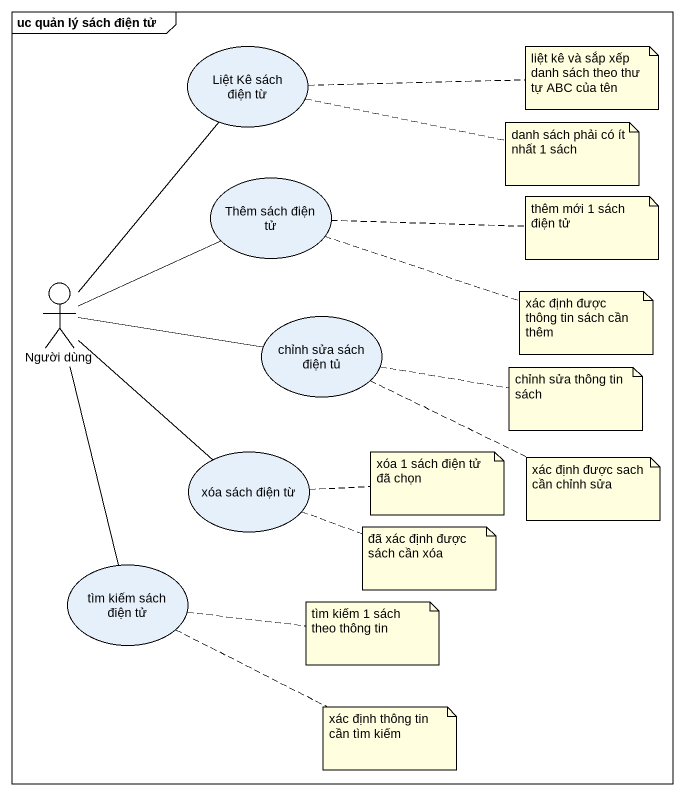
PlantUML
@startuml
mainframe uc quản lý sách điện tử
usecase "Liệt Kê sách điện từ" as Liệt_Kê_sách_điện_từ
usecase "Thêm sách điện tử" as Thêm_sách_điện_tử
actor "Người dùng" as Người_dùng
usecase "chỉnh sửa sách điện tủ" as chỉnh_sửa_sách_điện_tủ
usecase "xóa sách điện từ" as xóa_sách_điện_từ
usecase "tìm kiếm sách điện tử" as tìm_kiếm_sách_điện_tử
Liệt_Kê_sách_điện_từ -- Người_dùng
Thêm_sách_điện_tử -left- Người_dùng
Người_dùng -- xóa_sách_điện_từ
Người_dùng -- tìm_kiếm_sách_điện_tử
chỉnh_sửa_sách_điện_tủ -left- Người_dùng
note right of Liệt_Kê_sách_điện_từ : liệt kê và sắp xếp danh sách theo thư tự ABC của tên
note right of Liệt_Kê_sách_điện_từ : danh sách phải có ít nhất 1 sách
note right of Thêm_sách_điện_tử : thêm mới 1 sách điện tử
note right of Thêm_sách_điện_tử : xác định được thông tin sách cần thêm
note right of chỉnh_sửa_sách_điện_tủ : chỉnh sửa thông tin sách
note right of xóa_sách_điện_từ : xóa 1 sách điện tử đã chọn
note right of chỉnh_sửa_sách_điện_tủ : xác định được sach cần chỉnh sửa
note right of xóa_sách_điện_từ : đã xác định được sách cần xóa
note right of tìm_kiếm_sách_điện_tử : tìm kiếm 1 sách theo thông tin
note right of tìm_kiếm_sách_điện_tử : xác định thông tin cần tìm kiếm
@enduml
